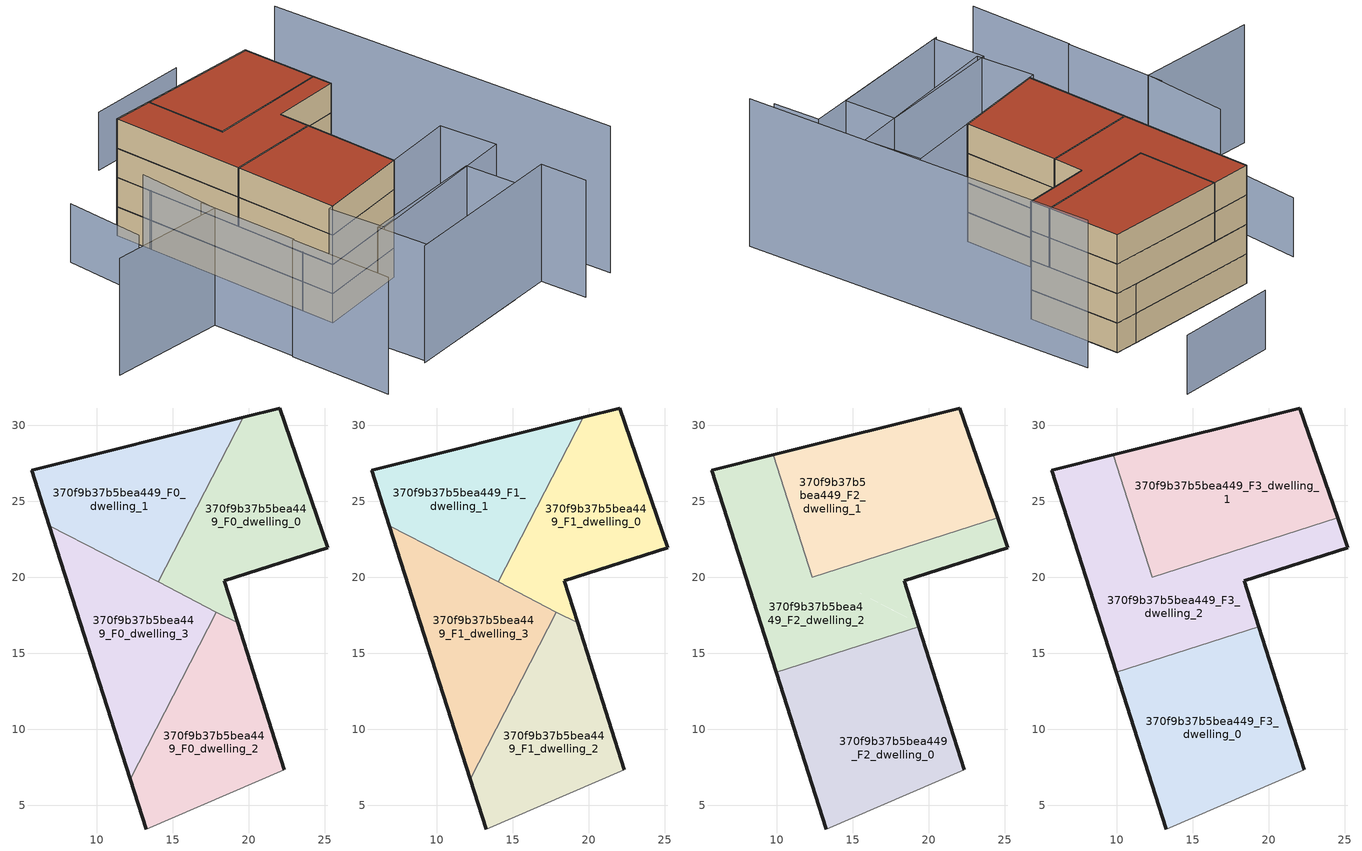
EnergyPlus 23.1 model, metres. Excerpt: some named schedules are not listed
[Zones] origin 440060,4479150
370f9b37b5bea449_F0_dwelling_0
 floor ground (EU_floor_Construction): 25.21,21.94 22.06,31.13 19.66,30.53 14.06,19.68 19.28,16.99 18.4,19.76 z0
 wall outside (EU_wall_Construction): 19.66,30.53 22.06,31.13 25.21,21.94 18.4,19.76 19.28,16.99 z0:3
 wall to 370f9b37b5bea449_F0_dwelling_1 (EU_wall_Construction): 14.06,19.68 19.66,30.53 z0:3
 wall to 370f9b37b5bea449_F0_dwelling_3 (EU_wall_Construction): 17.89,17.71 14.06,19.68 z0:3
 wall to 370f9b37b5bea449_F0_dwelling_2 (EU_wall_Construction): 19.28,16.99 17.89,17.71 z0:3
370f9b37b5bea449_F0_dwelling_1
 floor ground (EU_floor_Construction): 14.06,19.68 19.66,30.53 5.73,27.02 6.89,23.39 z0
 wall outside (EU_wall_Construction): 6.89,23.39 5.73,27.02 19.66,30.53 z0:3
 wall to 370f9b37b5bea449_F0_dwelling_3 (EU_wall_Construction): 14.06,19.68 6.89,23.39 z0:3
370f9b37b5bea449_F0_dwelling_2
 floor ground (EU_floor_Construction): 22.36,7.33 19.28,16.99 17.89,17.71 12.21,6.71 13.25,3.43 z0
 wall outside (EU_wall_Construction): 19.28,16.99 22.36,7.33 / 13.25,3.43 12.21,6.71 z0:3
 wall adiabatic (EU_wall_Construction): 22.36,7.33 13.25,3.43 z0:3
 wall to 370f9b37b5bea449_F0_dwelling_3 (EU_wall_Construction): 12.21,6.71 17.89,17.71 z0:3
370f9b37b5bea449_F0_dwelling_3
 floor ground (EU_floor_Construction): 12.21,6.71 17.89,17.71 6.89,23.39 z0
 wall outside (EU_wall_Construction): 12.21,6.71 6.89,23.39 z0:3
370f9b37b5bea449_F1_dwelling_0
 floor to 370f9b37b5bea449_F0_dwelling_0 (EU_floor_Construction): 25.21,21.94 22.06,31.13 19.66,30.53 14.06,19.68 19.28,16.99 18.4,19.76 z3
 wall outside (EU_wall_Construction): 19.66,30.53 22.06,31.13 25.21,21.94 18.4,19.76 19.28,16.99 z3:6
 wall to 370f9b37b5bea449_F1_dwelling_1 (EU_wall_Construction): 14.06,19.68 19.66,30.53 z3:6
 wall to 370f9b37b5bea449_F1_dwelling_3 (EU_wall_Construction): 17.89,17.71 14.06,19.68 z3:6
 wall to 370f9b37b5bea449_F1_dwelling_2 (EU_wall_Construction): 19.28,16.99 17.89,17.71 z3:6
370f9b37b5bea449_F1_dwelling_1
 floor to 370f9b37b5bea449_F0_dwelling_1 (EU_floor_Construction): 14.06,19.68 19.66,30.53 5.73,27.02 6.89,23.39 z3
 wall outside (EU_wall_Construction): 6.89,23.39 5.73,27.02 19.66,30.53 z3:6
 wall to 370f9b37b5bea449_F1_dwelling_3 (EU_wall_Construction): 14.06,19.68 6.89,23.39 z3:6
370f9b37b5bea449_F1_dwelling_2
 floor to 370f9b37b5bea449_F0_dwelling_2 (EU_floor_Construction): 22.36,7.33 19.28,16.99 17.89,17.71 12.21,6.71 13.25,3.43 z3
 wall outside (EU_wall_Construction): 19.28,16.99 22.36,7.33 / 13.25,3.43 12.21,6.71 z3:6
 wall adiabatic (EU_wall_Construction): 22.36,7.33 13.25,3.43 z3:6
 wall to 370f9b37b5bea449_F1_dwelling_3 (EU_wall_Construction): 12.21,6.71 17.89,17.71 z3:6
370f9b37b5bea449_F1_dwelling_3
 floor to 370f9b37b5bea449_F0_dwelling_3 (EU_floor_Construction): 12.21,6.71 17.89,17.71 6.89,23.39 z3
 wall outside (EU_wall_Construction): 12.21,6.71 6.89,23.39 z3:6
370f9b37b5bea449_F2_dwelling_0
 floor to 370f9b37b5bea449_F1_dwelling_2 (EU_floor_Construction): 22.36,7.33 19.36,16.75 17.01,16 12.21,6.71 13.25,3.43 z6
 floor to 370f9b37b5bea449_F1_dwelling_3 (EU_floor_Construction): 12.21,6.71 17.01,16 9.96,13.75 z6
 wall outside (EU_wall_Construction): 13.25,3.43 9.96,13.75 / 19.36,16.75 22.36,7.33 z6:9
 wall to 370f9b37b5bea449_F2_dwelling_2 (EU_wall_Construction): 9.96,13.75 19.36,16.75 z6:9
 wall adiabatic (EU_wall_Construction): 22.36,7.33 13.25,3.43 z6:9
370f9b37b5bea449_F2_dwelling_1
 floor to 370f9b37b5bea449_F1_dwelling_0 (EU_floor_Construction): 24.54,23.9 22.06,31.13 19.66,30.53 14.6,20.72 z6
 floor to 370f9b37b5bea449_F1_dwelling_1 (EU_floor_Construction): 14.6,20.72 19.66,30.53 9.79,28.05 12.14,20.68 13.02,20.22 z6
 floor to 370f9b37b5bea449_F1_dwelling_3 (EU_floor_Construction): 13.02,20.22 12.14,20.68 12.35,20.01 z6
 wall outside (EU_wall_Construction): 9.79,28.05 22.06,31.13 24.54,23.9 z6:9
 wall to 370f9b37b5bea449_F2_dwelling_2 (EU_wall_Construction): 24.54,23.9 12.35,20.01 9.79,28.05 z6:9
370f9b37b5bea449_F2_dwelling_2
 floor to 370f9b37b5bea449_F1_dwelling_3 (EU_floor_Construction): 17.01,16 17.89,17.71 13.02,20.22 12.35,20.01 12.14,20.68 6.89,23.39 9.96,13.75 z6
 floor to 370f9b37b5bea449_F1_dwelling_0 (EU_floor_Construction): 25.21,21.94 24.54,23.9 14.6,20.72 14.06,19.68 19.28,16.99 18.4,19.76 z6
 floor to 370f9b37b5bea449_F1_dwelling_1 (EU_floor_Construction): 12.14,20.68 9.79,28.05 5.73,27.02 6.89,23.39 z6; 14.06,19.68 14.6,20.72 13.02,20.22 z6
 floor to 370f9b37b5bea449_F1_dwelling_2 (EU_floor_Construction): 19.36,16.75 19.28,16.99 17.89,17.71 17.01,16 z6
 wall outside (EU_wall_Construction): 9.96,13.75 5.73,27.02 9.79,28.05 / 24.54,23.9 25.21,21.94 18.4,19.76 19.36,16.75 z6:9
370f9b37b5bea449_F3_dwelling_0
 floor to 370f9b37b5bea449_F2_dwelling_0 (EU_floor_Construction): 22.36,7.33 19.36,16.75 9.96,13.75 13.25,3.43 z9
 wall outside (EU_wall_Construction): 13.25,3.43 9.96,13.75 / 19.36,16.75 22.36,7.33 z9:12
 wall to 370f9b37b5bea449_F3_dwelling_2 (EU_wall_Construction): 9.96,13.75 19.36,16.75 z9:12
 wall adiabatic (EU_wall_Construction): 22.36,7.33 13.25,3.43 z9:12
 roof outside (EU_roof_Construction): 19.36,16.75 22.36,7.33 13.25,3.43 9.96,13.75 z12
370f9b37b5bea449_F3_dwelling_1
 floor to 370f9b37b5bea449_F2_dwelling_1 (EU_floor_Construction): 24.54,23.9 22.06,31.13 9.79,28.05 12.35,20.01 z9
 wall outside (EU_wall_Construction): 9.79,28.05 22.06,31.13 24.54,23.9 z9:12
 wall to 370f9b37b5bea449_F3_dwelling_2 (EU_wall_Construction): 24.54,23.9 12.35,20.01 9.79,28.05 z9:12
 roof outside (EU_roof_Construction): 22.06,31.13 24.54,23.9 12.35,20.01 9.79,28.05 z12
370f9b37b5bea449_F3_dwelling_2
 floor to 370f9b37b5bea449_F2_dwelling_2 (EU_floor_Construction): 19.36,16.75 18.4,19.76 25.21,21.94 24.54,23.9 12.35,20.01 9.79,28.05 5.73,27.02 9.96,13.75 z9
 wall outside (EU_wall_Construction): 9.96,13.75 5.73,27.02 9.79,28.05 / 24.54,23.9 25.21,21.94 18.4,19.76 19.36,16.75 z9:12
 roof outside (EU_roof_Construction): 24.54,23.9 25.21,21.94 18.4,19.76 19.36,16.75 9.96,13.75 5.73,27.02 9.79,28.05 12.35,20.01 z12
shading: 7.02,0.34 10.45,-9.91 / 16.26,-7.02 32.92,-0.47 / 32.92,-0.47 34.68,-4.97 / 3.8,10.32 7.13,0.38 / 2.24,17.4 4.29,8.86 / 4.29,8.86 -7.74,5.97 / 29.15,-1.95 16.54,-6.91 / 16.54,-6.91 14.58,-1.92 / 14.58,-1.92 27.19,3.03 / 27.19,3.03 29.15,-1.95 / 12.73,3.21 29.19,10.26 / 29.19,10.26 31.53,4.8 / 31.53,4.8 15.07,-2.26 / 15.07,-2.26 12.73,3.21 z0:12; 38.92,-2.49 25.68,31.92 z0:15; -0.29,25.33 1.65,17.25 / 20.91,40.63 10.78,37.73 z0:6
[Building]
EU S2 Campaign: North Axis=0; Terrain=City; Solar Distribution=FullExterior
[Site:Location]
Madrid: Latitude=40.5; Longitude=-3.5; Time Zone=1; Elevation=609
[SizingPeriod:WeatherFileDays]
AnnualSizingPeriod: Begin Month=1; Begin Day of Month=1; End Month=12; End Day of Month=31; Day of Week for Start Day=Monday; Use Weather File Daylight Saving Period=No; Use Weather File Rain and Snow Indicators=No
[MATERIAL]
EU_InternalMass_Material: Roughness=MediumRough; Thickness=0.1; Conductivity=1; Density=1800; Specific Heat=900; Thermal Absorptance=0.9; Solar Absorptance=0.7; Visible Absorptance=0.7
[MATERIAL:NOMASS] Roughness=MediumRough; Thermal Absorptance=0.9; Solar Absorptance=0.7; Visible Absorptance=0.7
Name | Thermal Resistance
EU_wall_NoMass | 1.60022
EU_roof_NoMass | 1.57597
EU_floor_NoMass | 0.470652
[CONSTRUCTION]
EU_wall_Construction: EU_wall_NoMass
EU_roof_Construction: EU_roof_NoMass
EU_floor_Construction: EU_floor_NoMass
EU_InternalMass_Construction: EU_InternalMass_Material
[ZONE] Type=1; Multiplier=1; Ceiling Height=autocalculate; Floor Area=autocalculate; Part of Total Floor Area=Yes
Name | Volume
370f9b37b5bea449_F0_dwelling_0; 370f9b37b5bea449_F1_dwelling_0 | 229.95
370f9b37b5bea449_F2_dwelling_0; 370f9b37b5bea449_F3_dwelling_0 | 306.613
370f9b37b5bea449_F0_dwelling_1; 370f9b37b5bea449_F1_dwelling_1 | 229.953
370f9b37b5bea449_F2_dwelling_1; 370f9b37b5bea449_F3_dwelling_1 | 306.612
370f9b37b5bea449_F0_dwelling_2; 370f9b37b5bea449_F1_dwelling_2 | 229.962
370f9b37b5bea449_F2_dwelling_2; 370f9b37b5bea449_F3_dwelling_2 | 306.603
370f9b37b5bea449_F0_dwelling_3; 370f9b37b5bea449_F1_dwelling_3 | 229.943
[INTERNALMASS] Construction=EU_InternalMass_Construction
Name | Zone or ZoneList | Surface Area
370f9b37b5bea449_F0_dwelling_0_EU_InternalMass | 370f9b37b5bea449_F0_dwelling_0 | 76.65
370f9b37b5bea449_F0_dwelling_1_EU_InternalMass | 370f9b37b5bea449_F0_dwelling_1 | 76.651
370f9b37b5bea449_F0_dwelling_2_EU_InternalMass | 370f9b37b5bea449_F0_dwelling_2 | 76.6539
370f9b37b5bea449_F0_dwelling_3_EU_InternalMass | 370f9b37b5bea449_F0_dwelling_3 | 76.6477
370f9b37b5bea449_F1_dwelling_0_EU_InternalMass | 370f9b37b5bea449_F1_dwelling_0 | 76.65
370f9b37b5bea449_F1_dwelling_1_EU_InternalMass | 370f9b37b5bea449_F1_dwelling_1 | 76.651
370f9b37b5bea449_F1_dwelling_2_EU_InternalMass | 370f9b37b5bea449_F1_dwelling_2 | 76.6539
370f9b37b5bea449_F1_dwelling_3_EU_InternalMass | 370f9b37b5bea449_F1_dwelling_3 | 76.6477
370f9b37b5bea449_F2_dwelling_0_EU_InternalMass | 370f9b37b5bea449_F2_dwelling_0 | 102.205
370f9b37b5bea449_F2_dwelling_1_EU_InternalMass | 370f9b37b5bea449_F2_dwelling_1 | 102.202
370f9b37b5bea449_F2_dwelling_2_EU_InternalMass | 370f9b37b5bea449_F2_dwelling_2 | 102.201
370f9b37b5bea449_F3_dwelling_0_EU_InternalMass | 370f9b37b5bea449_F3_dwelling_0 | 102.205
370f9b37b5bea449_F3_dwelling_1_EU_InternalMass | 370f9b37b5bea449_F3_dwelling_1 | 102.202
370f9b37b5bea449_F3_dwelling_2_EU_InternalMass | 370f9b37b5bea449_F3_dwelling_2 | 102.201
[OTHEREQUIPMENT] Fuel Type=Electricity; Design Level Calculation Method=Watts/Area; Power per Zone Floor Area=1; Fraction Latent=0; Fraction Radiant=0; Fraction Lost=0; Carbon Dioxide Generation Rate=0; EndUse Subcategory=EU_Step8_InternalGains
Name | Zone or ZoneList or Space or SpaceList | Schedule
EU_Step8_InternalGain_370f9b37b5bea449_F0_dwelling_0_f000 | 370f9b37b5bea449_F0_dwelling_0 | EU_Step8_GainSchedule_370f9b37b5bea449_F0_dwelling_0_f000
EU_Step8_InternalGain_370f9b37b5bea449_F0_dwelling_1_f000 | 370f9b37b5bea449_F0_dwelling_1 | EU_Step8_GainSchedule_370f9b37b5bea449_F0_dwelling_1_f000
EU_Step8_InternalGain_370f9b37b5bea449_F0_dwelling_2_f000 | 370f9b37b5bea449_F0_dwelling_2 | EU_Step8_GainSchedule_370f9b37b5bea449_F0_dwelling_2_f000
EU_Step8_InternalGain_370f9b37b5bea449_F0_dwelling_3_f000 | 370f9b37b5bea449_F0_dwelling_3 | EU_Step8_GainSchedule_370f9b37b5bea449_F0_dwelling_3_f000
EU_Step8_InternalGain_370f9b37b5bea449_F1_dwelling_0_f000 | 370f9b37b5bea449_F1_dwelling_0 | EU_Step8_GainSchedule_370f9b37b5bea449_F1_dwelling_0_f000
EU_Step8_InternalGain_370f9b37b5bea449_F1_dwelling_1_f000 | 370f9b37b5bea449_F1_dwelling_1 | EU_Step8_GainSchedule_370f9b37b5bea449_F1_dwelling_1_f000
EU_Step8_InternalGain_370f9b37b5bea449_F1_dwelling_2_f000 | 370f9b37b5bea449_F1_dwelling_2 | EU_Step8_GainSchedule_370f9b37b5bea449_F1_dwelling_2_f000
EU_Step8_InternalGain_370f9b37b5bea449_F1_dwelling_3_f000 | 370f9b37b5bea449_F1_dwelling_3 | EU_Step8_GainSchedule_370f9b37b5bea449_F1_dwelling_3_f000
EU_Step8_InternalGain_370f9b37b5bea449_F2_dwelling_0_f000 | 370f9b37b5bea449_F2_dwelling_0 | EU_Step8_GainSchedule_370f9b37b5bea449_F2_dwelling_0_f000
EU_Step8_InternalGain_370f9b37b5bea449_F2_dwelling_1_f000 | 370f9b37b5bea449_F2_dwelling_1 | EU_Step8_GainSchedule_370f9b37b5bea449_F2_dwelling_1_f000
EU_Step8_InternalGain_370f9b37b5bea449_F2_dwelling_2_f000 | 370f9b37b5bea449_F2_dwelling_2 | EU_Step8_GainSchedule_370f9b37b5bea449_F2_dwelling_2_f000
EU_Step8_InternalGain_370f9b37b5bea449_F3_dwelling_0_f000 | 370f9b37b5bea449_F3_dwelling_0 | EU_Step8_GainSchedule_370f9b37b5bea449_F3_dwelling_0_f000
EU_Step8_InternalGain_370f9b37b5bea449_F3_dwelling_1_f000 | 370f9b37b5bea449_F3_dwelling_1 | EU_Step8_GainSchedule_370f9b37b5bea449_F3_dwelling_1_f000
EU_Step8_InternalGain_370f9b37b5bea449_F3_dwelling_2_f000 | 370f9b37b5bea449_F3_dwelling_2 | EU_Step8_GainSchedule_370f9b37b5bea449_F3_dwelling_2_f000
[ZONEVENTILATION:DESIGNFLOWRATE] Schedule=EU_AlwaysOn; Design Flow Rate Calculation Method=AirChanges/Hour; Air Changes per Hour=0.480704; Ventilation Type=Natural; Fan Pressure Rise=0; Fan Total Efficiency=1; Constant Term Coefficient=1; Temperature Term Coefficient=0; Velocity Term Coefficient=0; Velocity Squared Term Coefficient=0; Minimum Indoor Temperature=-100; Maximum Indoor Temperature=100; Delta Temperature=-100; Minimum Outdoor Temperature=-100; Maximum Outdoor Temperature=100; Maximum Wind Speed=40
Name | Zone or ZoneList or Space or SpaceList
EU_ConstantAir_370f9b37b5bea449_F0_dwelling_0 | 370f9b37b5bea449_F0_dwelling_0
EU_ConstantAir_370f9b37b5bea449_F0_dwelling_1 | 370f9b37b5bea449_F0_dwelling_1
EU_ConstantAir_370f9b37b5bea449_F0_dwelling_2 | 370f9b37b5bea449_F0_dwelling_2
EU_ConstantAir_370f9b37b5bea449_F0_dwelling_3 | 370f9b37b5bea449_F0_dwelling_3
EU_ConstantAir_370f9b37b5bea449_F1_dwelling_0 | 370f9b37b5bea449_F1_dwelling_0
EU_ConstantAir_370f9b37b5bea449_F1_dwelling_1 | 370f9b37b5bea449_F1_dwelling_1
EU_ConstantAir_370f9b37b5bea449_F1_dwelling_2 | 370f9b37b5bea449_F1_dwelling_2
EU_ConstantAir_370f9b37b5bea449_F1_dwelling_3 | 370f9b37b5bea449_F1_dwelling_3
EU_ConstantAir_370f9b37b5bea449_F2_dwelling_0 | 370f9b37b5bea449_F2_dwelling_0
EU_ConstantAir_370f9b37b5bea449_F2_dwelling_1 | 370f9b37b5bea449_F2_dwelling_1
EU_ConstantAir_370f9b37b5bea449_F2_dwelling_2 | 370f9b37b5bea449_F2_dwelling_2
EU_ConstantAir_370f9b37b5bea449_F3_dwelling_0 | 370f9b37b5bea449_F3_dwelling_0
EU_ConstantAir_370f9b37b5bea449_F3_dwelling_1 | 370f9b37b5bea449_F3_dwelling_1
EU_ConstantAir_370f9b37b5bea449_F3_dwelling_2 | 370f9b37b5bea449_F3_dwelling_2
[HVACTEMPLATE:THERMOSTAT] Constant Heating Setpoint=20; Constant Cooling Setpoint=50
EU_HeatOnly_370f9b37b5bea449_F0_dwelling_0; EU_HeatOnly_370f9b37b5bea449_F0_dwelling_1; EU_HeatOnly_370f9b37b5bea449_F0_dwelling_2; EU_HeatOnly_370f9b37b5bea449_F0_dwelling_3; EU_HeatOnly_370f9b37b5bea449_F1_dwelling_0; EU_HeatOnly_370f9b37b5bea449_F1_dwelling_1; EU_HeatOnly_370f9b37b5bea449_F1_dwelling_2; EU_HeatOnly_370f9b37b5bea449_F1_dwelling_3; EU_HeatOnly_370f9b37b5bea449_F2_dwelling_0; EU_HeatOnly_370f9b37b5bea449_F2_dwelling_1; EU_HeatOnly_370f9b37b5bea449_F2_dwelling_2; EU_HeatOnly_370f9b37b5bea449_F3_dwelling_0; EU_HeatOnly_370f9b37b5bea449_F3_dwelling_1; EU_HeatOnly_370f9b37b5bea449_F3_dwelling_2
[HVACTEMPLATE:ZONE:IDEALLOADSAIRSYSTEM] System Availability Schedule=EU_AlwaysOn; Maximum Heating Supply Air Temperature=50; Minimum Cooling Supply Air Temperature=13; Maximum Heating Supply Air Humidity Ratio=0.0156; Minimum Cooling Supply Air Humidity Ratio=0.0077; Heating Limit=NoLimit; Cooling Limit=NoLimit; Heating Availability Schedule=EU_AlwaysOn; Cooling Availability Schedule=EU_CoolingOff; Dehumidification Control Type=ConstantSensibleHeatRatio; Cooling Sensible Heat Ratio=0.7; Dehumidification Setpoint=60; Humidification Control Type=None; Humidification Setpoint=30; Outdoor Air Method=None; Outdoor Air Flow Rate per Person=0.00944; Outdoor Air Flow Rate per Zone Floor Area=0; Outdoor Air Flow Rate per Zone=0; Demand Controlled Ventilation Type=None; Outdoor Air Economizer Type=NoEconomizer; Heat Recovery Type=None; Sensible Heat Recovery Effectiveness=0.7; Latent Heat Recovery Effectiveness=0.65
Name | Template Thermostat
370f9b37b5bea449_F0_dwelling_0 | EU_HeatOnly_370f9b37b5bea449_F0_dwelling_0
370f9b37b5bea449_F0_dwelling_1 | EU_HeatOnly_370f9b37b5bea449_F0_dwelling_1
370f9b37b5bea449_F0_dwelling_2 | EU_HeatOnly_370f9b37b5bea449_F0_dwelling_2
370f9b37b5bea449_F0_dwelling_3 | EU_HeatOnly_370f9b37b5bea449_F0_dwelling_3
370f9b37b5bea449_F1_dwelling_0 | EU_HeatOnly_370f9b37b5bea449_F1_dwelling_0
370f9b37b5bea449_F1_dwelling_1 | EU_HeatOnly_370f9b37b5bea449_F1_dwelling_1
370f9b37b5bea449_F1_dwelling_2 | EU_HeatOnly_370f9b37b5bea449_F1_dwelling_2
370f9b37b5bea449_F1_dwelling_3 | EU_HeatOnly_370f9b37b5bea449_F1_dwelling_3
370f9b37b5bea449_F2_dwelling_0 | EU_HeatOnly_370f9b37b5bea449_F2_dwelling_0
370f9b37b5bea449_F2_dwelling_1 | EU_HeatOnly_370f9b37b5bea449_F2_dwelling_1
370f9b37b5bea449_F2_dwelling_2 | EU_HeatOnly_370f9b37b5bea449_F2_dwelling_2
370f9b37b5bea449_F3_dwelling_0 | EU_HeatOnly_370f9b37b5bea449_F3_dwelling_0
370f9b37b5bea449_F3_dwelling_1 | EU_HeatOnly_370f9b37b5bea449_F3_dwelling_1
370f9b37b5bea449_F3_dwelling_2 | EU_HeatOnly_370f9b37b5bea449_F3_dwelling_2
[SIZING:ZONE] Zone Cooling Design Supply Air Temperature Input Method=SupplyAirTemperature; Zone Cooling Design Supply Air Temperature=13; Zone Heating Design Supply Air Temperature Input Method=SupplyAirTemperature; Zone Heating Design Supply Air Temperature=50; Zone Cooling Design Supply Air Humidity Ratio=0.008; Zone Heating Design Supply Air Humidity Ratio=0.008; Cooling Design Air Flow Method=DesignDay; Cooling Design Air Flow Rate=0; Cooling Minimum Air Flow per Zone Floor Area=0.000762; Cooling Minimum Air Flow=0; Cooling Minimum Air Flow Fraction=0.2; Heating Design Air Flow Method=DesignDay; Heating Design Air Flow Rate=0; Heating Maximum Air Flow per Zone Floor Area=0.002032; Heating Maximum Air Flow=0.141576; Heating Maximum Air Flow Fraction=0.3; Account for Dedicated Outdoor Air System=No; Dedicated Outdoor Air System Control Strategy=NeutralSupplyAir; Dedicated Outdoor Air Low Setpoint Temperature for Design=autosize; Dedicated Outdoor Air High Setpoint Temperature for Design=autosize; Zone Load Sizing Method=Sensible Load Only No Latent Load; Zone Latent Cooling Design Supply Air Humidity Ratio Input Method=HumidityRatioDifference; Zone Cooling Design Supply Air Humidity Ratio Difference=0.005; Zone Latent Heating Design Supply Air Humidity Ratio Input Method=HumidityRatioDifference; Zone Humidification Design Supply Air Humidity Ratio Difference=0.005
370f9b37b5bea449_F0_dwelling_0; 370f9b37b5bea449_F0_dwelling_1; 370f9b37b5bea449_F0_dwelling_2; 370f9b37b5bea449_F0_dwelling_3; 370f9b37b5bea449_F1_dwelling_0; 370f9b37b5bea449_F1_dwelling_1; 370f9b37b5bea449_F1_dwelling_2; 370f9b37b5bea449_F1_dwelling_3; 370f9b37b5bea449_F2_dwelling_0; 370f9b37b5bea449_F2_dwelling_1; 370f9b37b5bea449_F2_dwelling_2; 370f9b37b5bea449_F3_dwelling_0; 370f9b37b5bea449_F3_dwelling_1; 370f9b37b5bea449_F3_dwelling_2
[SCHEDULE:FILE] Column Number=1; Rows to Skip at Top=0; Number of Hours of Data=8760; Column Separator=Comma; Interpolate to Timestep=No; Minutes per Item=60; Adjust Schedule for Daylight Savings=Yes
Name | File
EU_Step8_GainSchedule_370f9b37b5bea449_F0_dwelling_0_f000 | ../../schedules/370f9b37b5bea449/370f9b37b5bea449_F0_dwelling_0_f000_gain.csv
EU_Step8_GainSchedule_370f9b37b5bea449_F0_dwelling_1_f000 | ../../schedules/370f9b37b5bea449/370f9b37b5bea449_F0_dwelling_1_f000_gain.csv
